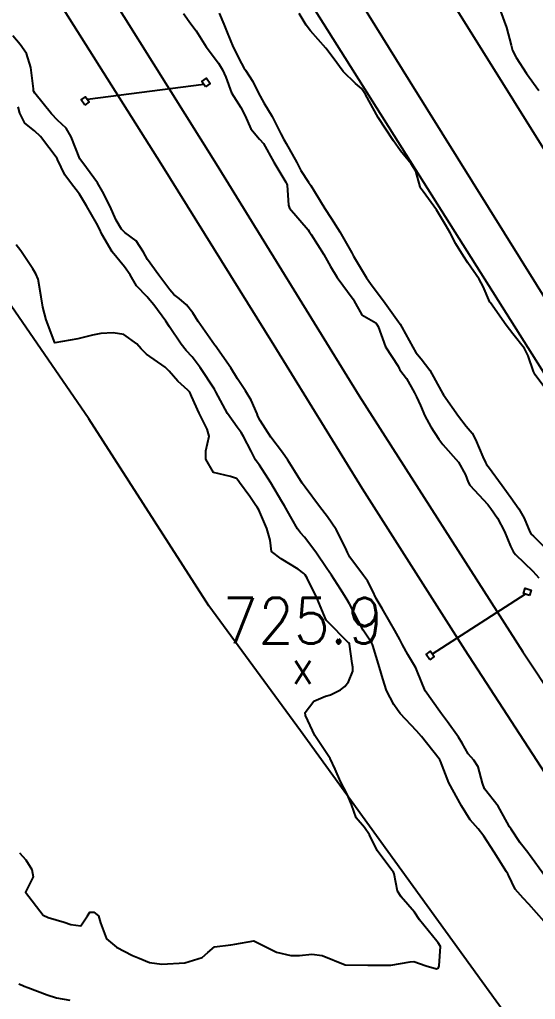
# Model space of a CAD drawing. Header units: metres. Extents: x 307586 to 320046, y 7427249 to 7434250.
# Drawn here: x 314451.9 to 314497, y 7432215.6 to 7432301.1 of the extents above; entities that cross this region are included whole.
import ezdxf
from ezdxf.enums import TextEntityAlignment as Align

# ---------------------------------------------------------------- set-up
doc = ezdxf.new("R2010")
doc.units = ezdxf.units.M
doc.header["$MEASUREMENT"] = 0
for name, color, linetype in [('Curvas de Nivel 1m', 11, 'Continuous'), ('Divisa', 42, 'FENCELINE2'), ('Linha Férrea', 20, 'Continuous'), ('Pontos Cotados', 45, 'Continuous'), ('Portico', 45, 'Continuous'), ('Vias Primárias', 230, 'Continuous')]:
    doc.layers.add(name, color=color, linetype=linetype)
doc.styles.add('Style-STANDARD', font='STANDARD.shx')
doc.linetypes.add('FENCELINE2', pattern='A,0.25,-0.1,[132,ltypeshp.shx,S=0.1,R=0,X=-0.1,Y=0],-0.1,1', length=1.45)

# ---------------------------------------------------------------- blocks, each defined once
blk = doc.blocks.new('ELVTXT_127')
at = {"layer": 'Pontos Cotados', "linetype": 'Continuous', "style": 'Style-STANDARD'}
for s, height, p in [('725.9', 4, (0, 4)), ('x', 3, (0, 0))]:
    blk.add_text(s, height=height, dxfattribs=at).set_placement(p, align=Align.MIDDLE_CENTER)

msp = doc.modelspace()

# ---------------------------------------------------------------- linework, layer by layer
at = {"layer": 'Curvas de Nivel 1m', "flags": 128}
for points, elevation in [([(314466.228, 7432301.654), (314466.878, 7432300.767), (314467.334, 7432300.163), (314468.23, 7432298.751), (314469.299, 7432297.337), (314469.659, 7432296.736), (314469.926, 7432296.094), (314470.429, 7432294.728), (314471.254, 7432293.468), (314471.634, 7432292.714), (314472.11, 7432291.585), (314472.882, 7432290.695), (314473.217, 7432290.3), (314474.141, 7432288.681), (314475.176, 7432286.949), (314475.267, 7432286.762), (314475.288, 7432286.668), (314475.421, 7432284.932), (314475.516, 7432284.665), (314477.125, 7432282.763), (314477.215, 7432282.639), (314477.404, 7432282.353), (314478.497, 7432280.626), (314479.087, 7432279.559), (314479.652, 7432278.614), (314481.054, 7432276.714), (314481.102, 7432276.648), (314481.122, 7432276.599), (314481.816, 7432275.363), (314483.034, 7432274.64), (314483.114, 7432274.569), (314483.257, 7432274.34), (314483.904, 7432272.561), (314484.986, 7432270.881), (314485.096, 7432270.66), (314485.156, 7432270.547), (314485.714, 7432269.797), (314486.438, 7432268.528), (314486.612, 7432268.188), (314486.942, 7432267.433), (314487.34, 7432266.516), (314487.855, 7432265.579), (314488.546, 7432264.504), (314488.906, 7432264.037), (314490.263, 7432262.486), (314490.872, 7432261.382), (314491.116, 7432260.727), (314491.269, 7432260.474), (314492.838, 7432258.782), (314493.103, 7432258.447), (314493.679, 7432257.586), (314494.274, 7432256.435), (314494.8, 7432255.14), (314495.048, 7432254.679), (314495.242, 7432254.423), (314496.771, 7432252.965), (314497.287, 7432252.395)], 729), ([(314469.352, 7432301.692), (314469.776, 7432300.736), (314470.055, 7432300.01), (314470.59, 7432298.727), (314471.299, 7432297.297), (314471.511, 7432296.933), (314471.666, 7432296.714), (314472.294, 7432295.716), (314472.802, 7432294.697), (314473.261, 7432293.864), (314473.98, 7432292.683), (314474.737, 7432291.165), (314475.003, 7432290.672), (314475.218, 7432290.315), (314476.134, 7432288.656), (314476.497, 7432287.961), (314477.176, 7432286.933), (314477.375, 7432286.638), (314477.672, 7432286.131), (314478.576, 7432284.626), (314479.14, 7432283.792), (314479.907, 7432282.612), (314480.937, 7432280.769), (314481.028, 7432280.601), (314481.101, 7432280.468), (314482.244, 7432278.582), (314482.566, 7432278.076), (314483.061, 7432277.428), (314483.706, 7432276.563), (314485.035, 7432274.74), (314485.121, 7432274.636), (314485.169, 7432274.548), (314485.31, 7432274.264), (314486.267, 7432272.531), (314486.539, 7432272.067), (314486.993, 7432271.517), (314487.762, 7432270.512), (314488.755, 7432268.703), (314488.863, 7432268.501), (314488.952, 7432268.36), (314490.272, 7432266.487), (314490.924, 7432265.633), (314491.45, 7432265.003), (314491.746, 7432264.467), (314492.391, 7432262.957), (314492.623, 7432262.454), (314492.717, 7432262.288), (314492.879, 7432262.066), (314494.088, 7432260.438), (314494.848, 7432259.411), (314495.541, 7432258.419), (314496.006, 7432257.593), (314496.503, 7432256.405), (314496.615, 7432256.207), (314496.809, 7432256.016), (314498.461, 7432254.383)], 728), ([(314498.257, 7432268.387), (314496.979, 7432270.106), (314496.811, 7432270.403), (314496.357, 7432271.77), (314496.027, 7432272.415), (314495.022, 7432273.681), (314494.445, 7432274.436), (314493.052, 7432276.399), (314493.032, 7432276.429), (314493.019, 7432276.451), (314492.436, 7432277.829), (314492.086, 7432278.465), (314491.094, 7432279.894), (314490.695, 7432280.484), (314490.049, 7432281.555), (314489.552, 7432282.496), (314489.134, 7432283.216), (314488.341, 7432284.508), (314487.169, 7432286.122), (314486.998, 7432286.35), (314486.933, 7432286.524), (314486.541, 7432287.884), (314486.145, 7432288.536), (314485.21, 7432289.663), (314484.576, 7432290.556), (314483.243, 7432292.57), (314482.146, 7432294.587), (314481.799, 7432295.113), (314481.282, 7432295.552), (314480.191, 7432296.611), (314479.305, 7432297.779), (314478.663, 7432298.627), (314477.336, 7432300.146), (314476.952, 7432300.646), (314476.358, 7432301.66)], 728), ([(314493.928, 7432301.874), (314494.472, 7432300.439), (314494.87, 7432298.885), (314494.994, 7432298.433), (314495.307, 7432297.825), (314496.197, 7432296.421), (314497.278, 7432294.927)], 728), ([(314497.789, 7432226.387), (314496.471, 7432228.206), (314496.385, 7432228.314), (314496.313, 7432228.402), (314495.663, 7432229.234), (314494.856, 7432230.425), (314494.715, 7432230.637), (314494.509, 7432231.024), (314493.72, 7432232.438), (314492.545, 7432233.955), (314492.351, 7432234.453), (314491.997, 7432235.889), (314491.622, 7432236.464), (314491.121, 7432237.015), (314490.588, 7432237.947), (314490.262, 7432238.483), (314489.307, 7432239.798), (314488.791, 7432240.498), (314488.625, 7432240.718), (314487.368, 7432242.513), (314486.669, 7432244.242), (314486.54, 7432244.522), (314485.829, 7432245.678), (314485.368, 7432246.54), (314485.143, 7432246.989), (314484.705, 7432247.785), (314484.276, 7432248.554), (314483.596, 7432249.695), (314483.07, 7432250.567), (314482.75, 7432251.264), (314482.312, 7432252.13), (314481.98, 7432252.582), (314480.787, 7432254.186), (314480.576, 7432254.602), (314480.399, 7432255.002), (314479.573, 7432256.612), (314478.824, 7432257.717), (314478.124, 7432258.627), (314476.858, 7432260.287), (314476.608, 7432260.644), (314475.938, 7432261.719), (314475.365, 7432262.663), (314474.893, 7432263.334), (314473.86, 7432264.681), (314472.927, 7432266.13), (314472.747, 7432266.508), (314472.663, 7432266.694), (314472.149, 7432267.906), (314471.658, 7432268.709), (314470.968, 7432269.754), (314470.366, 7432270.726), (314469.002, 7432272.665), (314468.946, 7432272.741), (314468.74, 7432273.01), (314467.507, 7432274.755), (314467.041, 7432275.53), (314466.514, 7432276.234), (314465.852, 7432276.778), (314465.403, 7432277.131), (314465.06, 7432277.522), (314464.098, 7432278.8), (314463.093, 7432280.181), (314462.743, 7432280.815), (314462.105, 7432281.817), (314461.12, 7432282.539), (314460.834, 7432282.843), (314460.363, 7432283.615), (314459.789, 7432284.854), (314459.162, 7432286.117), (314458.718, 7432286.865), (314457.444, 7432288.624), (314457.25, 7432288.879), (314457.194, 7432288.981), (314456.41, 7432290.892), (314455.993, 7432291.661), (314455.237, 7432292.363), (314454.706, 7432292.915), (314453.261, 7432294.702), (314453.174, 7432294.843), (314453.146, 7432294.932), (314453.122, 7432295.075), (314452.887, 7432296.936), (314452.525, 7432298.161), (314451.967, 7432298.95), (314451.324, 7432299.711)], 729), ([(314497.746, 7432222.387), (314496.425, 7432223.883), (314495.919, 7432224.408), (314495.23, 7432225.207), (314494.63, 7432226.427), (314494.565, 7432226.539), (314494.456, 7432226.701), (314493.377, 7432228.441), (314492.494, 7432229.831), (314491.979, 7432230.458), (314491.299, 7432231.256), (314490.523, 7432232.48), (314489.429, 7432234.491), (314488.692, 7432236.379), (314488.634, 7432236.499), (314488.574, 7432236.588), (314487.038, 7432238.516), (314486.6, 7432239.01), (314485.161, 7432240.542), (314484.93, 7432240.849), (314484.631, 7432241.319), (314483.975, 7432242.557), (314483.663, 7432243.555), (314483.378, 7432244.563), (314482.785, 7432246.476), (314482.746, 7432246.569), (314482.694, 7432246.667), (314481.952, 7432247.828), (314481.523, 7432248.588), (314480.735, 7432250.101), (314480.454, 7432250.603), (314479.963, 7432251.396), (314479.167, 7432252.616), (314478.772, 7432253.206), (314477.795, 7432254.63), (314476.806, 7432255.945), (314476.472, 7432256.308), (314476.209, 7432256.649), (314475.699, 7432257.534), (314475.053, 7432258.667), (314474.838, 7432259.037), (314473.873, 7432260.68), (314472.878, 7432262.214), (314472.67, 7432262.483), (314472.539, 7432262.695), (314472.162, 7432263.433), (314471.49, 7432264.711), (314471.277, 7432265.075), (314470.921, 7432265.539), (314470.091, 7432266.728), (314469.079, 7432268.612), (314469.016, 7432268.739), (314468.955, 7432268.855), (314467.704, 7432270.753), (314466.992, 7432271.676), (314466.478, 7432272.248), (314466.042, 7432272.774), (314465.026, 7432274.303), (314464.696, 7432274.793), (314463.636, 7432276.215), (314463.16, 7432276.809), (314463.054, 7432276.917), (314462.134, 7432277.895), (314461.584, 7432278.832), (314461.084, 7432279.549), (314460.005, 7432280.851), (314459.118, 7432282.384), (314458.907, 7432282.862), (314458.646, 7432283.346), (314457.765, 7432284.874), (314457.158, 7432285.88), (314456.376, 7432286.892), (314455.862, 7432287.582), (314455.238, 7432288.909), (314455.194, 7432288.99), (314453.737, 7432290.925), (314453.228, 7432291.411), (314452.38, 7432292.089), (314451.943, 7432292.949), (314451.799, 7432293.502)], 728), ([(314451.902, 7432228.374), (314452.461, 7432227.746), (314452.984, 7432226.925), (314453.106, 7432226.264), (314452.433, 7432224.93), (314453.964, 7432222.914), (314454.401, 7432222.716), (314455.827, 7432222.318), (314456.395, 7432222.109), (314457.281, 7432221.984), (314457.855, 7432222.865), (314458.068, 7432223.203), (314458.408, 7432223.184), (314458.809, 7432222.856), (314458.996, 7432222.255), (314459.52, 7432220.849), (314460.372, 7432220.123), (314461.781, 7432219.399), (314462.358, 7432219.162), (314463.263, 7432218.801), (314464.352, 7432218.659), (314466.353, 7432218.76), (314467.884, 7432219.22), (314468.367, 7432219.659), (314468.959, 7432220.149), (314470.377, 7432220.347), (314470.711, 7432220.382), (314472.383, 7432220.69), (314474.368, 7432219.692), (314475.606, 7432219.41), (314476.365, 7432219.418), (314477.465, 7432219.53), (314478.365, 7432219.398), (314480.353, 7432218.6), (314482.353, 7432218.57), (314484.353, 7432218.55), (314486.033, 7432218.85), (314486.358, 7432218.869), (314487.457, 7432218.509), (314488.35, 7432218.244), (314488.521, 7432218.329), (314488.57, 7432218.498), (314488.681, 7432220.195), (314488.505, 7432220.499), (314488.384, 7432220.645), (314486.864, 7432222.515), (314486.413, 7432223.201), (314485.25, 7432224.538), (314484.932, 7432225.037), (314484.645, 7432226.547), (314484.6, 7432226.694), (314484.456, 7432226.854), (314483.173, 7432228.563), (314482.493, 7432229.928), (314482.05, 7432230.577), (314481.341, 7432231.418), (314480.909, 7432232.594), (314480.536, 7432233.486), (314479.948, 7432234.606), (314479.496, 7432235.679), (314479.041, 7432236.615), (314478.58, 7432237.295), (314477.722, 7432238.629), (314476.892, 7432240.364), (314476.884, 7432240.637), (314477.639, 7432241.624), (314478.637, 7432242.047), (314479.095, 7432242.159), (314479.972, 7432242.607), (314480.345, 7432242.905), (314480.654, 7432243.313), (314481.023, 7432244.239), (314481.027, 7432244.595), (314480.973, 7432244.893), (314480.745, 7432246.599), (314480.73, 7432246.636), (314480.694, 7432246.689), (314478.775, 7432248.619), (314478.714, 7432248.701), (314477.891, 7432250.629), (314477.031, 7432252.367), (314476.863, 7432252.639), (314476.765, 7432252.76), (314476.269, 7432253.149), (314474.783, 7432254.04), (314473.934, 7432254.679), (314473.802, 7432255.681), (314473.514, 7432256.683), (314472.829, 7432258.32), (314472.69, 7432258.55), (314472.547, 7432258.694), (314472.05, 7432259.497), (314471.136, 7432260.716), (314471.019, 7432260.872), (314470.866, 7432261.049), (314470.355, 7432261.239), (314468.871, 7432261.589), (314468.196, 7432262.747), (314468.179, 7432263.461), (314468.474, 7432264.744), (314468.311, 7432265.354), (314467.6, 7432266.753), (314466.948, 7432268.246), (314466.79, 7432268.601), (314466.625, 7432268.765), (314465.736, 7432269.55), (314464.978, 7432270.432), (314464.624, 7432270.794), (314462.994, 7432271.902), (314462.548, 7432272.367), (314462.162, 7432272.823), (314461.015, 7432273.634), (314460.087, 7432273.775), (314459.011, 7432273.706), (314458.301, 7432273.577), (314457.007, 7432273.258), (314455.003, 7432272.91), (314454.232, 7432274.918), (314453.936, 7432276.024), (314453.807, 7432276.922), (314453.531, 7432278.462), (314453.351, 7432278.927), (314453.079, 7432279.357), (314452.022, 7432280.946), (314451.609, 7432281.453)], 727), ([(314451.841, 7432216.937), (314452.19, 7432216.791), (314452.331, 7432216.736), (314452.638, 7432216.619), (314454.324, 7432215.975), (314455.142, 7432215.718), (314456.319, 7432215.49)], 728)]:
    msp.add_lwpolyline(points, dxfattribs=dict(at, elevation=elevation))
at = {"layer": 'Divisa'}
for points in [[(314377.455, 7432549.457), (314387.582, 7432534.867), (314393.317, 7432520.941), (314398.379, 7432484.113), (314403.3, 7432454.191), (314405.563, 7432436.886), (314412.197, 7432414.437), (314419.7, 7432397.263), (314433.329, 7432372.332), (314447.994, 7432349.183), (314468.986, 7432315.834), (314499.773, 7432267.065), (314511.011, 7432249.95), (314526.486, 7432225.844), (314542.305, 7432201.291), (314545.43, 7432197.509), (314557.23, 7432183.475), (314578.221, 7432163.396), (314588.981, 7432153.264), (314601.244, 7432144.473)], [(314598.827, 7432089.163), (314596.882, 7432098.978), (314584.64, 7432113.339), (314578.782, 7432119.951), (314566.254, 7432128.635), (314554.744, 7432136.427), (314532.738, 7432161.937), (314510.27, 7432192.567), (314505.628, 7432198.768), (314476.466, 7432239.013), (314468.446, 7432249.95), (314457.968, 7432266.263), (314422.398, 7432317.97), (314404.004, 7432346.052), (314397.77, 7432359.725), (314393.109, 7432373.871), (314384.52, 7432394.378), (314370.366, 7432426.892), (314365.661, 7432442.583), (314360.272, 7432471.853), (314360.071, 7432482.379), (314349.474, 7432531.863), (314350.291, 7432536.279), (314349.626, 7432543.583)]]:
    msp.add_lwpolyline(points, dxfattribs=at)
at = {"layer": 'Linha Férrea'}
for points in [[(314413.461, 7432373.917), (314423.164, 7432355.849), (314432.146, 7432340.425), (314443.127, 7432322.457), (314453, 7432306.435), (314464.255, 7432288.576), (314474.128, 7432272.709), (314481.837, 7432260.177), (314490.819, 7432246.094), (314501.13, 7432230.239), (314512.721, 7432213.043), (314525.642, 7432195.464), (314544.903, 7432171.898), (314549.358, 7432166.887), (314564.477, 7432151.187), (314580.914, 7432136.068), (314597.037, 7432122.737), (314615.345, 7432108.962), (314632.188, 7432097.251), (314643.883, 7432089.99)], [(314418.884, 7432372.174), (314427.447, 7432356.197), (314437.141, 7432340.132), (314448.139, 7432322.057), (314455.562, 7432310.176), (314469.098, 7432288.526), (314481.579, 7432268.271), (314495.902, 7432245.916), (314513.193, 7432219.895), (314525.672, 7432202.34), (314538.775, 7432185.835), (314544.903, 7432178.253), (314552.444, 7432169.737), (314567.414, 7432154.192), (314583.676, 7432139.234), (314599.639, 7432126.036), (314617.807, 7432112.365), (314634.496, 7432100.762), (314645.987, 7432093.627), (314667.029, 7432082.314)]]:
    msp.add_lwpolyline(points, dxfattribs=at)
at = {"layer": 'Portico'}
for points in [[(314468.175, 7432295.272), (314467.846, 7432295.72), (314468.236, 7432296.005), (314468.565, 7432295.558)], [(314457.619, 7432293.664), (314457.29, 7432294.112), (314457.679, 7432294.398), (314458.008, 7432293.95)], [(314496.472, 7432250.835), (314495.945, 7432251.013), (314496.099, 7432251.47), (314496.626, 7432251.293)], [(314487.762, 7432245.234), (314487.433, 7432245.681), (314487.822, 7432245.967), (314488.151, 7432245.519)]]:
    msp.add_lwpolyline(points, close=True, dxfattribs=at)
for points in [[(314457.844, 7432294.174), (314468.011, 7432295.496)], [(314487.986, 7432245.743), (314496.096, 7432250.962)]]:
    msp.add_lwpolyline(points, dxfattribs=at)
at = {"layer": 'Vias Primárias'}
for points in [[(314649.792, 7432127.075), (314640.151, 7432131.892), (314630.372, 7432137.18), (314620.225, 7432143.297), (314609.345, 7432150.168), (314599.061, 7432158, -0.040657), (314589.547, 7432165.494, 0.002106), (314583.416, 7432171.14, -0.018118), (314574.404, 7432179.989, -0.011043), (314566.724, 7432188.464, -0.004191), (314561.035, 7432195.14), (314544.903, 7432215.225), (314513.817, 7432264.071), (314476.388, 7432324.008), (314437.833, 7432387.034)], [(314649.792, 7432127.075), (314640.151, 7432131.892), (314630.372, 7432137.18), (314620.225, 7432143.297), (314609.345, 7432150.168), (314599.061, 7432158, -0.040657), (314589.547, 7432165.494, 0.002106), (314583.416, 7432171.14, -0.018118), (314574.404, 7432179.989, -0.011043), (314566.724, 7432188.464, -0.004191), (314561.035, 7432195.14), (314544.903, 7432215.225), (314513.817, 7432264.071), (314476.388, 7432324.008), (314437.833, 7432387.034)], [(314438.865, 7432372.115), (314457.219, 7432342.084), (314486.027, 7432295.72), (314512.129, 7432253.853), (314523.386, 7432236.666), (314539.316, 7432211.731), (314544.903, 7432204.119), (314555.976, 7432190.902, 0.004191), (314561.737, 7432184.142, 0.011043), (314569.613, 7432175.45, 0.018118), (314578.965, 7432166.266, -0.002106), (314585.056, 7432160.658, 0.039982), (314595.229, 7432152.622), (314605.576, 7432144.742), (314616.759, 7432137.68), (314627.096, 7432131.448), (314637.106, 7432126.036), (314646.951, 7432121.116)], [(314438.865, 7432372.115), (314457.219, 7432342.084), (314486.027, 7432295.72), (314512.129, 7432253.853), (314523.386, 7432236.666), (314539.316, 7432211.731), (314544.903, 7432204.119), (314555.976, 7432190.902, 0.004191), (314561.737, 7432184.142, 0.011043), (314569.613, 7432175.45, 0.018118), (314578.965, 7432166.266, -0.002106), (314585.056, 7432160.658, 0.039982), (314595.229, 7432152.622), (314605.576, 7432144.742), (314616.759, 7432137.68), (314627.096, 7432131.448), (314637.106, 7432126.036), (314646.951, 7432121.116)]]:
    msp.add_lwpolyline(points, format="xyb", dxfattribs=at)

# ---------------------------------------------------------------- block references
at = {"layer": 'Pontos Cotados', "linetype": 'Continuous'}
msp.add_blockref('ELVTXT_127', (314476.673, 7432244.64, 725.94), dxfattribs=at)

doc.saveas('drawing.dxf')
